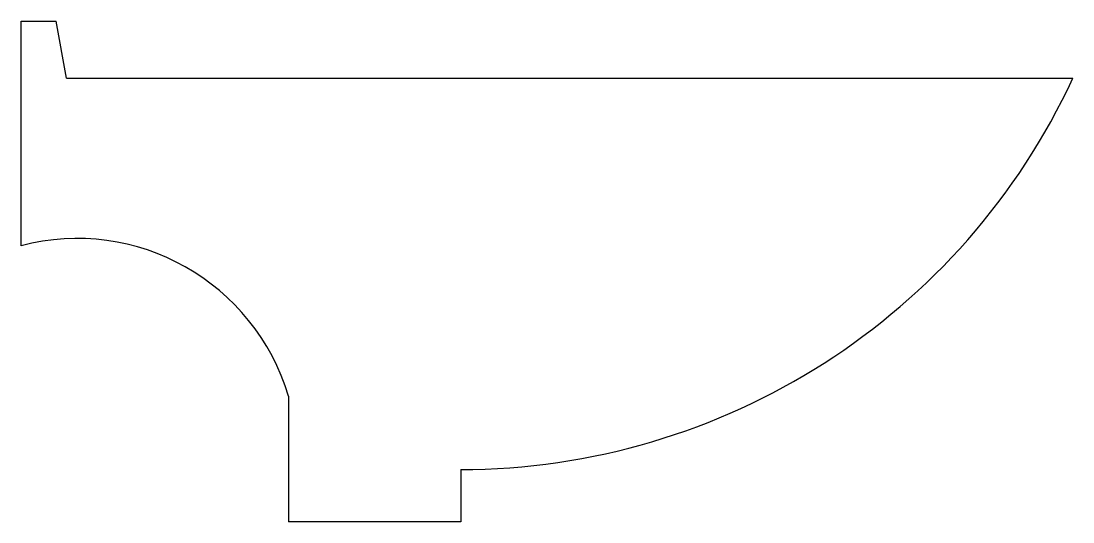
# Model space of a CAD drawing. Extents: x -0.225 to 0.225, y -0.09 to 0.124.
import ezdxf

# ---------------------------------------------------------------- set-up
doc = ezdxf.new("R2010")
doc.units = 0
doc.header["$LTSCALE"] = 0.02
doc.header["$MEASUREMENT"] = 0
doc.layers.get('0').update_dxf_attribs({"linetype": 'CONTINUOUS'})

msp = doc.modelspace()

# ---------------------------------------------------------------- linework, layer by layer
for p, q in [((-0.225, 0.1243811415100801), (-0.2100315404560902, 0.1243811415100801)), ((-0.225, 0.02822930357494965), (-0.225, 0.1)), ((-0.2055066529856321, 0.1), (0.225, 0.1)), ((-0.1105671614612768, -0.03622763348472839), (-0.1105671614612768, -0.09)), ((-0.03692597166452427, -0.06757158330139912), (-0.03692597166452427, -0.09000000000000002)), ((-0.03692597166452427, -0.09000000000000002), (-0.1105671614612768, -0.09))]:
    msp.add_line(p, q)
for points in [[(-0.225, 0.02822930357494968), (-0.225, 0.1243811415100801)], [(-0.205506652985632, 0.1), (-0.2100315404560902, 0.1243811415100801)]]:
    msp.add_lwpolyline(points)
for centre, radius, start, end in [((-0.03720216229272229, 0.2213501158678814), 0.2889218311795205, 270.0547710766, 335.164768590409), ((-0.2010651677890858, -0.06308522538381768), 0.0943992552509085, 16.52959901704245, 104.6876207281053)]:
    msp.add_arc(centre, radius, start, end)

doc.saveas('drawing.dxf')
